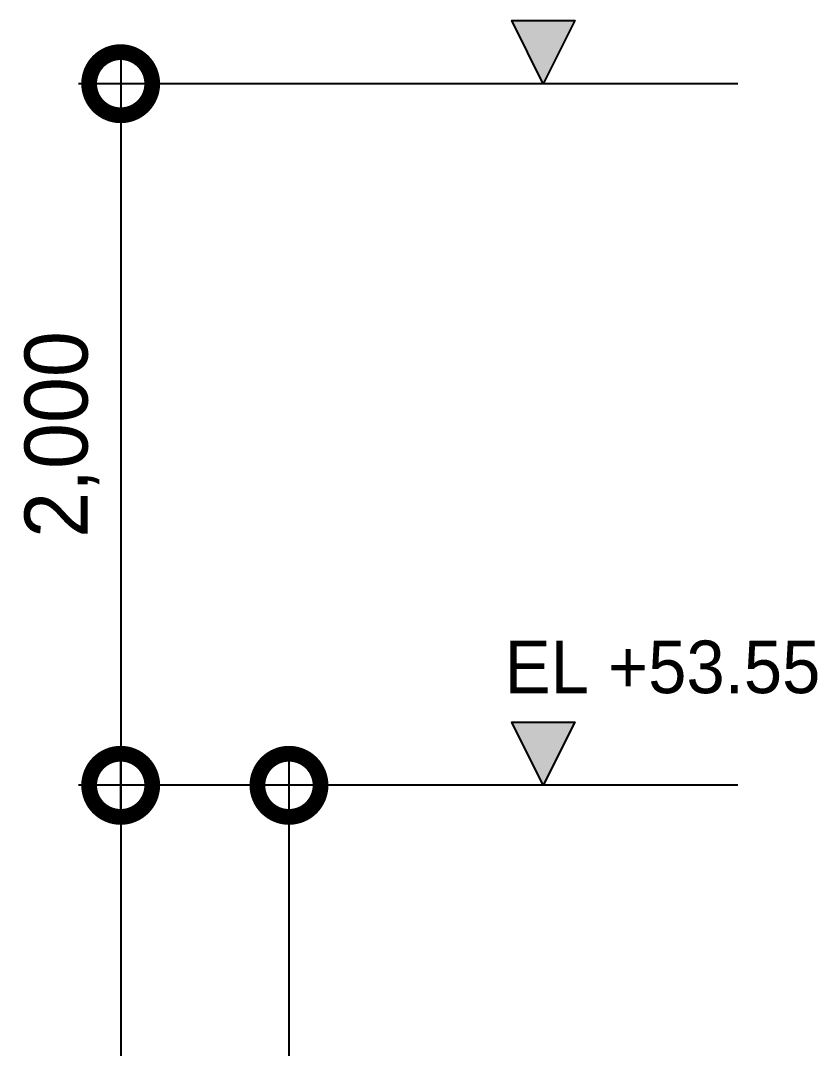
# Model space of a CAD drawing. Header units: millimetres. Extents: x -37526 to 92296, y -340 to 26760.
# Drawn here: x 34850 to 37123, y 16360 to 19290 of the extents above; entities that cross this region are included whole.
import ezdxf

# ---------------------------------------------------------------- set-up
doc = ezdxf.new("R2010")
doc.units = ezdxf.units.MM
doc.header["$LTSCALE"] = 60
doc.layers.get('Defpoints').update_dxf_attribs({"color": 151})
doc.layers.add('A-DIM', color=7, linetype='Continuous')
doc.layers.add('NOPLOT-DIM', color=191, linetype='Continuous', plot=False)
doc.styles.add('Gdim', font='Dotum.ttf')
doc.styles.add('Gtx', font='Dotum.ttf')
doc.dimstyles.new('Gdim60', dxfattribs={"dimscale": 60, "dimtxt": 3, "dimasz": 1, "dimexe": 2, "dimexo": 3, "dimgap": 1, "dimtad": 1, "dimdec": 0, "dimdsep": 46, "dimlunit": 6, "dimtxsty": 'Gdim', "dimblk": 'G3-DOT', "dimcen": 2.5, "dimdle": 2, "dimclrd": 1, "dimclre": 1, "dimclrt": 256, "dimazin": 2, "dimtfac": 1, "dimtdec": 0, "dimtix": 1, "dimtmove": 2, "dimatfit": 3, "dimldrblk": 'DOTSMALL', "dimfxl": 0, "dimtolj": 1, "dimtzin": 0, "dimarcsym": 0})

# ---------------------------------------------------------------- blocks, each defined once
blk = doc.blocks.new('G3-DOT')
at = {"layer": 'A-DIM', "color": 1, "linetype": 'ByBlock'}
blk.add_line((1.5, 0), (-1.5, 0), dxfattribs=at)
at = {"layer": 'A-DIM', "color": 1, "linetype": 'ByBlock', "const_width": 3}
blk.add_lwpolyline([(0.375, 0, 1), (-0.375, 0, 1)], format="xyb", close=True, dxfattribs=at)
blk = doc.blocks.new('*D15')
at = {"layer": 'Defpoints', "color": 0, "transparency": 16777216}
for p in [(37075.5, 17110), (35615.5, 11010), (37075.5, 11010)]:
    blk.add_point(p, dxfattribs=at)
at = {"layer": 'NOPLOT-DIM', "color": 1, "lineweight": -2, "transparency": 16777216}
for p, q in [((36895.5, 17110), (35495.5, 17110)), ((35615.5, 17050), (35615.5, 11070)), ((36895.5, 11010), (35495.5, 11010))]:
    blk.add_line(p, q, dxfattribs=at)
at = {"layer": 'NOPLOT-DIM', "color": 1, "lineweight": -2, "transparency": 16777216, "xscale": 60, "yscale": 60, "zscale": 60}
for p, rotation in [((35615.5, 17110), 90.00000000000026), ((35615.5, 11010), 270.0000000000002)]:
    blk.add_blockref('G3-DOT', p, dxfattribs=dict(at, rotation=rotation))
at = {"layer": 'NOPLOT-DIM', "transparency": 16777216, "insert": (35448, 14060), "char_height": 180, "attachment_point": 5, "rotation": 90, "style": 'Gdim'}
blk.add_mtext('\\A1;6,100', dxfattribs=at)
blk = doc.blocks.new('_DotSmall')
at = {"color": 0, "linetype": 'ByBlock', "const_width": 0.5}
blk.add_lwpolyline([(-0.0625, 0, 1), (0.0625, 0, 1)], format="xyb", close=True, dxfattribs=at)
blk = doc.blocks.new('*D16')
at = {"layer": 'Defpoints', "color": 0, "transparency": 16777216}
for p in [(37075.5, 17110), (35135.5, 3060), (37075.5, 3060)]:
    blk.add_point(p, dxfattribs=at)
at = {"layer": 'NOPLOT-DIM', "color": 1, "lineweight": -2, "transparency": 16777216}
for p, q in [((36895.5, 17110), (35015.5, 17110)), ((35135.5, 17050), (35135.5, 3120)), ((36895.5, 3060), (35015.5, 3060))]:
    blk.add_line(p, q, dxfattribs=at)
at = {"layer": 'NOPLOT-DIM', "color": 1, "lineweight": -2, "transparency": 16777216, "xscale": 60, "yscale": 60, "zscale": 60}
for p, rotation in [((35135.5, 17110), 90.00000000000026), ((35135.5, 3060), 270.0000000000002)]:
    blk.add_blockref('G3-DOT', p, dxfattribs=dict(at, rotation=rotation))
at = {"layer": 'NOPLOT-DIM', "transparency": 16777216, "insert": (34968, 10085), "char_height": 180, "attachment_point": 5, "rotation": 90, "style": 'Gdim'}
blk.add_mtext('\\A1;14,050', dxfattribs=at)
blk = doc.blocks.new('*D17')
at = {"layer": 'Defpoints', "color": 0, "transparency": 16777216}
for p in [(37075.5, 19110), (35135.5, 17110), (37075.5, 17110)]:
    blk.add_point(p, dxfattribs=at)
at = {"layer": 'NOPLOT-DIM', "color": 1, "lineweight": -2, "transparency": 16777216}
for p, q in [((36895.5, 19110), (35015.5, 19110)), ((35135.5, 19050), (35135.5, 17170)), ((36895.5, 17110), (35015.5, 17110))]:
    blk.add_line(p, q, dxfattribs=at)
at = {"layer": 'NOPLOT-DIM', "color": 1, "lineweight": -2, "transparency": 16777216, "xscale": 60, "yscale": 60, "zscale": 60}
for p, rotation in [((35135.5, 19110), 90.00000000000026), ((35135.5, 17110), 270.0000000000002)]:
    blk.add_blockref('G3-DOT', p, dxfattribs=dict(at, rotation=rotation))
at = {"layer": 'NOPLOT-DIM', "transparency": 16777216, "insert": (34968, 18110), "char_height": 180, "attachment_point": 5, "rotation": 90, "style": 'Gdim'}
blk.add_mtext('\\A1;2,000', dxfattribs=at)

msp = doc.modelspace()

# ---------------------------------------------------------------- hatches: boundary and pattern name
at = {"layer": 'NOPLOT-DIM'}
for points in [[(36430.7, 19290), (36250.7, 19290), (36340.7, 19110)], [(36430.7, 17290), (36250.7, 17290), (36340.7, 17110)]]:
    msp.add_hatch(color=256, dxfattribs=at).paths.add_polyline_path(points)

# ---------------------------------------------------------------- linework, layer by layer
at = {"layer": 'NOPLOT-DIM', "elevation": 0}
for points in [[(36340.7, 19110), (36250.7, 19290), (36430.7, 19290), (36340.7, 19110)], [(36340.7, 17110), (36250.7, 17290), (36430.7, 17290), (36340.7, 17110)]]:
    msp.add_lwpolyline(points, dxfattribs=at)

# ---------------------------------------------------------------- texts
at = {"layer": 'NOPLOT-DIM', "style": 'Gtx'}
msp.add_text('EL +53.55', height=150, dxfattribs=at).set_placement((36230.8, 17372.7))

# ---------------------------------------------------------------- dimensions: what is measured, and where the dimension line sits
at = {"layer": 'NOPLOT-DIM'}
for p1, p2, distance, picture, middle in [((37075.5, 19110), (37075.5, 17110), -1940, '*D17', (34968, 18110)), ((37075.5, 17110), (37075.5, 3060), -1940, '*D16', (34968, 10085)), ((37075.5, 17110), (37075.5, 11010), -1460, '*D15', (35448, 14060))]:
    dim = msp.add_aligned_dim(p1=p1, p2=p2, distance=distance, dimstyle='Gdim60', dxfattribs=at)
    dim.commit()
    dim.dimension.update_dxf_attribs({"geometry": picture, "text_midpoint": middle})

doc.saveas('drawing.dxf')
